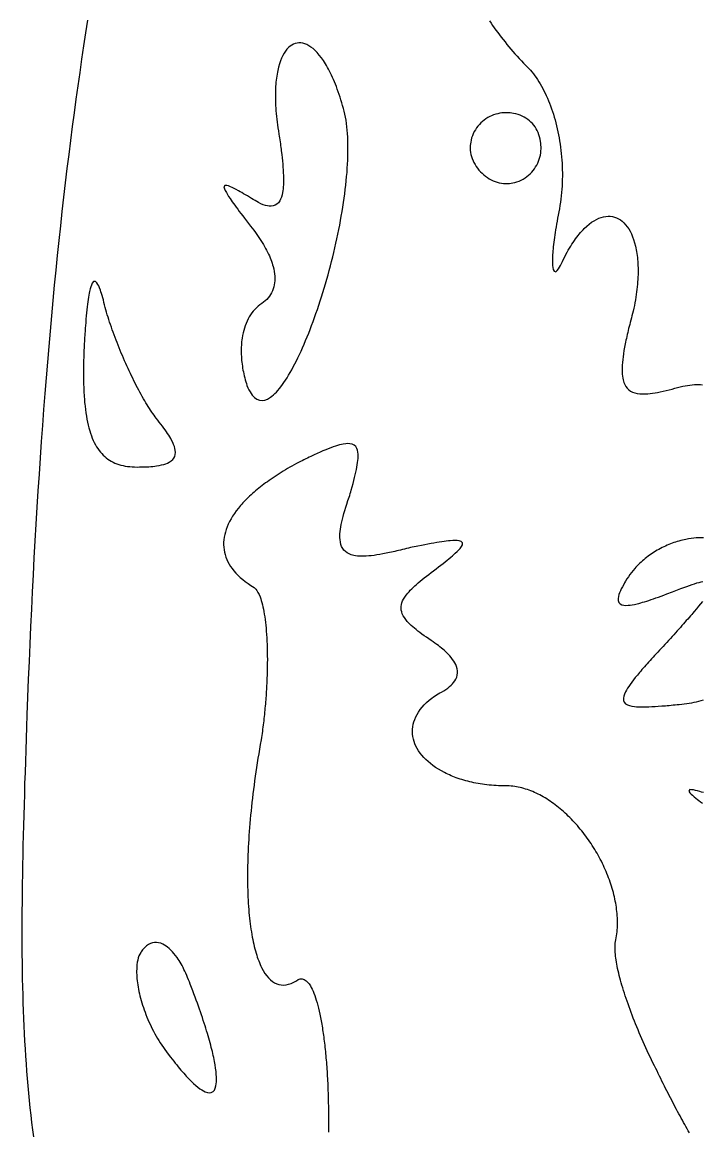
# Model space of a CAD drawing. Header units: metres. Extents: x 0 to 2740, y 0 to 1840.
# Drawn here: x 603.6 to 795.4, y 782.3 to 1095.6 of the extents above; entities that cross this region are included whole.
import ezdxf

# ---------------------------------------------------------------- set-up
doc = ezdxf.new("R2010")
doc.units = ezdxf.units.M

msp = doc.modelspace()

# ---------------------------------------------------------------- linework, layer by layer
for points in [[(606.815552, 780.880896), (606.554713, 782.941424), (606.306216, 785.000368), (606.069875, 787.059), (605.845504, 789.118592), (605.632917, 791.180416), (605.431928, 793.245744), (605.242351, 795.315848), (605.064, 797.392), (604.896689, 799.475472), (604.740232, 801.567536), (604.594443, 803.669464), (604.459136, 805.782528), (604.334125, 807.908), (604.219224, 810.047152), (604.114247, 812.201256), (604.019008, 814.371584), (603.933321, 816.559408), (603.857, 818.766), (603.789859, 820.992632), (603.731712, 823.240576), (603.682373, 825.511104), (603.641656, 827.805488), (603.609375, 830.125), (603.585344, 832.470912), (603.569377, 834.844496), (603.561288, 837.247024), (603.560891, 839.679768), (603.568, 842.144), (603.582429, 844.640992), (603.603992, 847.172016), (603.632503, 849.738344), (603.667776, 852.341248), (603.709625, 854.982), (603.757864, 857.661872), (603.812307, 860.382136), (603.872768, 863.144064), (603.939061, 865.948928), (604.011, 868.798), (604.088399, 871.692552), (604.171072, 874.633856), (604.258833, 877.623184), (604.351496, 880.661808), (604.448875, 883.751), (604.550784, 886.892032), (604.657037, 890.086176), (604.767448, 893.334704), (604.881831, 896.638888), (605, 900), (605.184499, 905.054689), (605.377992, 910.078712), (605.580473, 915.072003), (605.791936, 920.034496), (606.012375, 924.966125), (606.241784, 929.866824), (606.480157, 934.736527), (606.727488, 939.575168), (606.983771, 944.382681), (607.249, 949.159), (607.523169, 953.904059), (607.806272, 958.617792), (608.098303, 963.300133), (608.399256, 967.951016), (608.709125, 972.570375), (609.027904, 977.158144), (609.355587, 981.714257), (609.692168, 986.238648), (610.037641, 990.731251), (610.392, 995.192), (610.755239, 999.620829), (611.127352, 1004.017672), (611.508333, 1008.382463), (611.898176, 1012.715136), (612.296875, 1017.015625), (612.704424, 1021.283864), (613.120817, 1025.519787), (613.546048, 1029.723328), (613.980111, 1033.894421), (614.423, 1038.033), (614.874709, 1042.138999), (615.335232, 1046.212352), (615.804563, 1050.252993), (616.282696, 1054.260856), (616.769625, 1058.235875), (617.265344, 1062.177984), (617.769847, 1066.087117), (618.283128, 1069.963208), (618.805181, 1073.806191), (619.336, 1077.616), (619.875579, 1081.392569), (620.423912, 1085.135832), (620.980993, 1088.845723), (621.546816, 1092.522176), (622.121375, 1096.165125)], [(735.426144, 1095.93938), (735.872, 1095.28), (736.328536, 1094.61942), (736.795728, 1093.95776), (737.273552, 1093.29514), (737.761984, 1092.63168), (738.261, 1091.9675), (738.770576, 1091.30272), (739.290688, 1090.63746), (739.821312, 1089.97184), (740.362424, 1089.30598), (740.914, 1088.64), (741.476016, 1087.97402), (742.048448, 1087.30816), (742.631272, 1086.64254), (743.224464, 1085.97728), (743.828, 1085.3125), (744.441856, 1084.64832), (745.066008, 1083.98486), (745.700432, 1083.32224), (746.345104, 1082.66058), (747, 1082), (747.416368, 1081.509288), (747.825344, 1080.997504), (748.226736, 1080.465176), (748.620352, 1079.912832), (749.006, 1079.341), (749.383488, 1078.750208), (749.752624, 1078.140984), (750.113216, 1077.513856), (750.465072, 1076.869352), (750.808, 1076.208), (751.141808, 1075.530328), (751.466304, 1074.836864), (751.781296, 1074.128136), (752.086592, 1073.404672), (752.382, 1072.667), (752.667328, 1071.915648), (752.942384, 1071.151144), (753.206976, 1070.374016), (753.460912, 1069.584792), (753.704, 1068.784), (753.936048, 1067.972168), (754.156864, 1067.149824), (754.366256, 1066.317496), (754.564032, 1065.475712), (754.75, 1064.625), (754.923968, 1063.765888), (755.085744, 1062.898904), (755.235136, 1062.024576), (755.371952, 1061.143432), (755.496, 1060.256), (755.607088, 1059.362808), (755.705024, 1058.464384), (755.789616, 1057.561256), (755.860672, 1056.653952), (755.918, 1055.743), (755.961408, 1054.828928), (755.990704, 1053.912264), (756.005696, 1052.993536), (756.006192, 1052.073272), (755.992, 1051.152), (755.962928, 1050.230248), (755.918784, 1049.308544), (755.859376, 1048.387416), (755.784512, 1047.467392), (755.694, 1046.549), (755.587648, 1045.632768), (755.465264, 1044.719224), (755.326656, 1043.808896), (755.171632, 1042.902312), (755, 1042), (754.824784, 1041.110832), (754.659072, 1040.243456), (754.502768, 1039.398064), (754.355776, 1038.574848), (754.218, 1037.774), (754.089344, 1036.995712), (753.969712, 1036.240176), (753.859008, 1035.507584), (753.757136, 1034.798128), (753.664, 1034.112), (753.579504, 1033.449392), (753.503552, 1032.810496), (753.436048, 1032.195504), (753.376896, 1031.604608), (753.326, 1031.038), (753.283264, 1030.495872), (753.248592, 1029.978416), (753.211494, 1029.248912), (753.192, 1028.576), (753.189786, 1027.960328), (753.204528, 1027.402544), (753.235902, 1026.903296), (753.303046, 1026.329808), (753.426576, 1025.763248), (753.67075, 1025.256), (754.15625, 1025.125), (754.586064, 1025.460272), (754.935794, 1025.920312), (755.240058, 1026.422984), (755.482032, 1026.879536), (755.735454, 1027.404992), (756, 1028), (756.331175, 1028.680116), (756.6646, 1029.340528), (757.000125, 1029.981332), (757.3376, 1030.602624), (757.676875, 1031.2045), (758.0178, 1031.787056), (758.360225, 1032.350388), (758.704, 1032.894592), (759.048975, 1033.419764), (759.395, 1033.926), (759.741925, 1034.413396), (760.0896, 1034.882048), (760.437875, 1035.332052), (760.7866, 1035.763504), (761.135625, 1036.1765), (761.4848, 1036.571136), (761.833975, 1036.947508), (762.183, 1037.305712), (762.88, 1037.968), (763.5746, 1038.558768), (764.2656, 1039.078784), (764.9518, 1039.528816), (765.632, 1039.909632), (766.305, 1040.222), (766.9696, 1040.466688), (767.6246, 1040.644464), (768.2688, 1040.756096), (768.901, 1040.802352), (769.52, 1040.784), (770.1246, 1040.701808), (770.7136, 1040.556544), (771.2858, 1040.348976), (771.84, 1040.079872), (772.375, 1039.75), (772.8896, 1039.360128), (773.3826, 1038.911024), (773.8528, 1038.403456), (774.299, 1037.838192), (774.72, 1037.216), (775.1146, 1036.537648), (775.4816, 1035.803904), (775.8198, 1035.015536), (776.128, 1034.173312), (776.405, 1033.278), (776.6496, 1032.330368), (776.759375, 1031.837172), (776.8606, 1031.331184), (776.953125, 1030.8125), (777.0368, 1030.281216), (777.111475, 1029.737428), (777.177, 1029.181232), (777.233225, 1028.612724), (777.28, 1028.032), (777.317175, 1027.439156), (777.3446, 1026.834288), (777.362125, 1026.217492), (777.3696, 1025.588864), (777.366875, 1024.9485), (777.3538, 1024.296496), (777.330225, 1023.632948), (777.296, 1022.957952), (777.250975, 1022.271604), (777.195, 1021.574), (777.127925, 1020.865236), (777.0496, 1020.145408), (776.959875, 1019.414612), (776.8586, 1018.672944), (776.745625, 1017.9205), (776.6208, 1017.157376), (776.483975, 1016.383668), (776.335, 1015.599472), (776.173725, 1014.804884), (776, 1014), (775.822405, 1013.34539), (775.64964, 1012.70152), (775.481735, 1012.06833), (775.31872, 1011.44576), (775.160625, 1010.83375), (775.00748, 1010.23224), (774.859315, 1009.64117), (774.71616, 1009.06048), (774.578045, 1008.49011), (774.445, 1007.93), (774.317055, 1007.38009), (774.19424, 1006.84032), (774.076585, 1006.31063), (773.96412, 1005.79096), (773.856875, 1005.28125), (773.75488, 1004.78144), (773.56676, 1003.81128), (773.4, 1002.88), (773.25484, 1001.98712), (773.13152, 1001.13216), (773.03028, 1000.31464), (772.95136, 999.53408), (772.895, 998.79), (772.86144, 998.08192), (772.85092, 997.40936), (772.86368, 996.77184), (772.89996, 996.16888), (772.96, 995.6), (773.04404, 995.06472), (773.15232, 994.56256), (773.360715, 993.87037), (773.625, 993.25), (773.945985, 992.69983), (774.32448, 992.21824), (774.761295, 991.80361), (775.25724, 991.45432), (775.813125, 991.16875), (776.42976, 990.94528), (777.107955, 990.78229), (777.84852, 990.67816), (778.37728, 990.64064), (778.93436, 990.62808), (779.52, 990.64), (780.13444, 990.67592), (780.77792, 990.73536), (781.45068, 990.81784), (782.15296, 990.92288), (782.885, 991.05), (783.64704, 991.19872), (784.43932, 991.36856), (785.26208, 991.55904), (786.11556, 991.76968), (787, 992), (787.770432, 992.229168), (788.521856, 992.436544), (789.254464, 992.621936), (789.968448, 992.785152), (790.664, 992.926), (791.341312, 993.044288), (792.000576, 993.139824), (792.641984, 993.212416), (793.265728, 993.261872), (793.872, 993.288), (794.460992, 993.290608), (795.032896, 993.269504), (795.587904, 993.224496)], [(791.894191, 782.026141), (791.556288, 782.612288), (791.219177, 783.201627), (790.882744, 783.794344), (790.546875, 784.390625), (790.211456, 784.990656), (789.876373, 785.594623), (789.541512, 786.202712), (789.206759, 786.815109), (788.872, 787.432), (788.537121, 788.053571), (788.202008, 788.680008), (787.866547, 789.311497), (787.530624, 789.948224), (787.194125, 790.590375), (786.856936, 791.238136), (786.518943, 791.891693), (786.180032, 792.551232), (785.840089, 793.216939), (785.499, 793.889), (785.156651, 794.567601), (784.812928, 795.252928), (784.467717, 795.945167), (784.120904, 796.644504), (783.772375, 797.351125), (783.422016, 798.065216), (783.069713, 798.786963), (782.715352, 799.516552), (782.358819, 800.254169), (782, 801), (781.582432, 801.84112), (781.169856, 802.68416), (780.762464, 803.52864), (780.360448, 804.37408), (779.964, 805.22), (779.573312, 806.06592), (779.188576, 806.91136), (778.809984, 807.75584), (778.437728, 808.59888), (778.072, 809.44), (777.712992, 810.27872), (777.360896, 811.11456), (777.015904, 811.94704), (776.678208, 812.77568), (776.348, 813.6), (776.025472, 814.41952), (775.710816, 815.23376), (775.404224, 816.04224), (775.105888, 816.84448), (774.816, 817.64), (774.534752, 818.42832), (774.262336, 819.20896), (773.998944, 819.98144), (773.744768, 820.74528), (773.5, 821.5), (773.264832, 822.24512), (773.039456, 822.98016), (772.824064, 823.70464), (772.618848, 824.41808), (772.424, 825.12), (772.239712, 825.80992), (772.066176, 826.48736), (771.903584, 827.15184), (771.752128, 827.80288), (771.612, 828.44), (771.483392, 829.06272), (771.366496, 829.67056), (771.261504, 830.26304), (771.168608, 830.83968), (771.088, 831.4), (771.019872, 831.94352), (770.964416, 832.46976), (770.921824, 832.97824), (770.882476, 833.70661), (770.873152, 834.39232), (770.8945, 835.03375), (770.947168, 835.62928), (771.113423, 836.542366), (771.213784, 837.089328), (771.301221, 837.640682), (771.375872, 838.196224), (771.437875, 838.75575), (771.487368, 839.319056), (771.524489, 839.885938), (771.549376, 840.456192), (771.562167, 841.029614), (771.563, 841.606), (771.552013, 842.185146), (771.529344, 842.766848), (771.495131, 843.350902), (771.449512, 843.937104), (771.392625, 844.52525), (771.324608, 845.115136), (771.245599, 845.706558), (771.155736, 846.299312), (771.055157, 846.893194), (770.944, 847.488), (770.822403, 848.083526), (770.690504, 848.679568), (770.548441, 849.275922), (770.396352, 849.872384), (770.234375, 850.46875), (770.062648, 851.064816), (769.881309, 851.660378), (769.690496, 852.255232), (769.490347, 852.849174), (769.281, 853.442), (769.062593, 854.033506), (768.835264, 854.623488), (768.599151, 855.211742), (768.354392, 855.798064), (768.101125, 856.38225), (767.839488, 856.964096), (767.569619, 857.543398), (767.291656, 858.119952), (767.005737, 858.693554), (766.712, 859.264), (766.410583, 859.831086), (766.101624, 860.394608), (765.785261, 860.954362), (765.461632, 861.510144), (765.130875, 862.06175), (764.793128, 862.608976), (764.448529, 863.151618), (764.097216, 863.689472), (763.739327, 864.222334), (763.375, 864.75), (763.004373, 865.272266), (762.627584, 865.788928), (762.244771, 866.299782), (761.856072, 866.804624), (761.461625, 867.30325), (761.061568, 867.795456), (760.656039, 868.281038), (760.245176, 868.759792), (759.829117, 869.231514), (759.408, 869.696), (758.981963, 870.153046), (758.551144, 870.602448), (758.115681, 871.044002), (757.675712, 871.477504), (757.231375, 871.90275), (756.782808, 872.319536), (756.330149, 872.727658), (755.873536, 873.126912), (755.413107, 873.517094), (754.949, 873.898), (754.481353, 874.269426), (754.010304, 874.631168), (753.535991, 874.983022), (753.058552, 875.324784), (752.578125, 875.65625), (752.094848, 875.977216), (751.608859, 876.287478), (751.120296, 876.586832), (750.629297, 876.875074), (750.136, 877.152), (749.640543, 877.417406), (749.143064, 877.671088), (748.643701, 877.912842), (748.142592, 878.142464), (747.639875, 878.35975), (747.135688, 878.564496), (746.630169, 878.756498), (746.123456, 878.935552), (745.615687, 879.101454), (745.107, 879.254), (744.597533, 879.392986), (744.087424, 879.518208), (743.576811, 879.629462), (743.065832, 879.726544), (742.554625, 879.80925), (742.043328, 879.877376), (741.532079, 879.930718), (741.021016, 879.969072), (740.510277, 879.992234), (740, 880), (739.313317, 880.004778), (738.633336, 880.019024), (737.960159, 880.042606), (737.293888, 880.075392), (736.634625, 880.11725), (735.982472, 880.168048), (735.337531, 880.227654), (734.699904, 880.295936), (734.069693, 880.372762), (733.447, 880.458), (732.831927, 880.551518), (732.224576, 880.653184), (731.625049, 880.762866), (731.033448, 880.880432), (730.449875, 881.00575), (729.874432, 881.138688), (729.307221, 881.279114), (728.748344, 881.426896), (728.197903, 881.581902), (727.656, 881.744), (727.122737, 881.913058), (726.598216, 882.088944), (726.082539, 882.271526), (725.575808, 882.460672), (725.078125, 882.65625), (724.589592, 882.858128), (724.110311, 883.066174), (723.640384, 883.280256), (723.179913, 883.500242), (722.729, 883.726), (721.856256, 884.194304), (721.022968, 884.684112), (720.229952, 885.194368), (719.478024, 885.724016), (718.768, 886.272), (718.100696, 886.837264), (717.476928, 887.418752), (716.897512, 888.015408), (716.363264, 888.626176), (715.875, 889.25), (715.433536, 889.885824), (715.039688, 890.532592), (714.694272, 891.189248), (714.398104, 891.854736), (714.152, 892.528), (713.956776, 893.207984), (713.813248, 893.893632), (713.722232, 894.583888), (713.684544, 895.277696), (713.701, 895.974), (713.772416, 896.671744), (713.899608, 897.369872), (714.083392, 898.067328), (714.324584, 898.763056), (714.624, 899.456), (714.982456, 900.145104), (715.400768, 900.829312), (715.879752, 901.507568), (716.420224, 902.178816), (717.023, 902.842), (717.688896, 903.496064), (718.418728, 904.139952), (718.807875, 904.45775), (719.213312, 904.772608), (719.635141, 905.084394), (720.073464, 905.392976), (720.528383, 905.698222), (721, 906), (721.469208, 906.2412), (721.916864, 906.4848), (722.548043, 906.8547), (723.131, 907.23), (723.665897, 907.6107), (724.152896, 907.9968), (724.592159, 908.3883), (724.983848, 908.7852), (725.328125, 909.1875), (725.625152, 909.5952), (725.947968, 910.1472), (726.187456, 910.7088), (726.344, 911.28), (726.417984, 911.8608), (726.409792, 912.4512), (726.319808, 913.0512), (726.148416, 913.6608), (725.896, 914.28), (725.653747, 914.7507), (725.366296, 915.2268), (725.033809, 915.7083), (724.656448, 916.1952), (724.234375, 916.6875), (723.767752, 917.1852), (723.256741, 917.6883), (722.701504, 918.1968), (722.306856, 918.5388), (721.892672, 918.8832), (721.459, 919.23), (721.005888, 919.5792), (720.533384, 919.9308), (720.041536, 920.2848), (719.530392, 920.6412), (719, 921), (718.295584, 921.474088), (717.622272, 921.936704), (716.979968, 922.388376), (716.368576, 922.829632), (715.788, 923.261), (715.238144, 923.683008), (714.718912, 924.096184), (714.230208, 924.501056), (713.771936, 924.898152), (713.344, 925.288), (712.946304, 925.671128), (712.578752, 926.048064), (712.241248, 926.419336), (711.791122, 926.966779), (711.408064, 927.504448), (711.09175, 928.034125), (710.841856, 928.557592), (710.658058, 929.076631), (710.540032, 929.593024), (710.487454, 930.108553), (710.5, 930.625), (710.577346, 931.144147), (710.719168, 931.667776), (710.925142, 932.197669), (711.194944, 932.735608), (711.52825, 933.283375), (711.924736, 933.842752), (712.384078, 934.415521), (712.725066, 934.805687), (713.09375, 935.203125), (713.490034, 935.608363), (713.913822, 936.021929), (714.365018, 936.444351), (714.843526, 936.876157), (715.34925, 937.317875), (715.882094, 937.770033), (716.441962, 938.233159), (717.028758, 938.707781), (717.642386, 939.194427), (718.28275, 939.693625), (718.949754, 940.205903), (719.643302, 940.731789), (720.356095, 941.267603), (721.044765, 941.788481), (721.701875, 942.290375), (722.327185, 942.773429), (722.920455, 943.237787), (723.481445, 943.683593), (724.009915, 944.110991), (724.505625, 944.520125), (724.968335, 944.911139), (725.397805, 945.284177), (725.793795, 945.639383), (726.32448, 946.139072), (726.778485, 946.599449), (727.155, 947.021), (727.53508, 947.523512), (727.811505, 948.057557), (727.846875, 948.563375), (727.47136, 948.972224), (726.922935, 949.147979), (726.313195, 949.220543), (725.75488, 949.236032), (725.109085, 949.218689), (724.375, 949.169), (723.83616, 949.118144), (723.25748, 949.053272), (722.63872, 948.974528), (721.97964, 948.882056), (721.28, 948.776), (720.53956, 948.656504), (719.75808, 948.523712), (718.93532, 948.377768), (718.07104, 948.218816), (717.165, 948.047), (716.21696, 947.862464), (715.22668, 947.665352), (714.715625, 947.562125), (714.19392, 947.455808), (713.661535, 947.346419), (713.11844, 947.233976), (712.564605, 947.118497), (712, 947), (711.434793, 946.852406), (710.879144, 946.709648), (710.333011, 946.571762), (709.796352, 946.438784), (709.269125, 946.31075), (708.751288, 946.187696), (708.242799, 946.069658), (707.743616, 945.956672), (707.253697, 945.848774), (706.301483, 945.648386), (705.385821, 945.468782), (704.506375, 945.31025), (703.662809, 945.173078), (702.854787, 945.057554), (702.081973, 944.963966), (701.344031, 944.892602), (700.640625, 944.84375), (699.971419, 944.817698), (699.336077, 944.814734), (698.734263, 944.835146), (698.165641, 944.879222), (697.629875, 944.94725), (697.126629, 945.039518), (696.432, 945.224), (695.808651, 945.464642), (695.255448, 945.762416), (694.771257, 946.118294), (694.354944, 946.533248), (694.005375, 947.00825), (693.721416, 947.544272), (693.501933, 948.142286), (693.345792, 948.803264), (693.251859, 949.528178), (693.223237, 950.047454), (693.221423, 950.595866), (693.246081, 951.173702), (693.296875, 951.78125), (693.373469, 952.418798), (693.475527, 953.086634), (693.602713, 953.785046), (693.754691, 954.514322), (693.931125, 955.27475), (694.131679, 956.066618), (694.356017, 956.890214), (694.603803, 957.745826), (694.874701, 958.633742), (695.168375, 959.55425), (695.484489, 960.507638), (695.650856, 960.996752), (695.822707, 961.494194), (696, 962), (696.147891, 962.505206), (696.291528, 963.000848), (696.430857, 963.486962), (696.696375, 964.43075), (696.944013, 965.336858), (697.173339, 966.205574), (697.383921, 967.037186), (697.575327, 967.831982), (697.747125, 968.59025), (697.898883, 969.312278), (698.030169, 969.998354), (698.140551, 970.648766), (698.229597, 971.263802), (698.296875, 971.84375), (698.341953, 972.388898), (698.364399, 972.899534), (698.354688, 973.601408), (698.291625, 974.22725), (698.173752, 974.778032), (697.999611, 975.254726), (697.677375, 975.77675), (697.249059, 976.171094), (696.711207, 976.440062), (696.060363, 976.585958), (695.496, 976.616), (694.864677, 976.579082), (694.164936, 976.476176), (693.659712, 976.371392), (693.123, 976.238), (692.554368, 976.076288), (691.953384, 975.886544), (691.319616, 975.669056), (690.652632, 975.424112), (689.952, 975.152), (689.217288, 974.853008), (688.448064, 974.527424), (687.643896, 974.175536), (686.804352, 973.797632), (685.929, 973.394), (685.017408, 972.964928), (684.547887, 972.740942), (684.069144, 972.510704), (683.581125, 972.27425), (683.083776, 972.031616), (682.577043, 971.782838), (682.060872, 971.527952), (681.535209, 971.266994), (681, 971), (680.345103, 970.639407), (679.700424, 970.277656), (679.065981, 969.914789), (678.441792, 969.550848), (677.827875, 969.185875), (677.224248, 968.819912), (676.630929, 968.453001), (676.047936, 968.085184), (675.475287, 967.716503), (674.913, 967.347), (674.361093, 966.976717), (673.819584, 966.605696), (673.288491, 966.233979), (672.767832, 965.861608), (672.257625, 965.488625), (671.757888, 965.115072), (671.268639, 964.740991), (670.789896, 964.366424), (670.321677, 963.991413), (669.864, 963.616), (669.416883, 963.240227), (668.980344, 962.864136), (668.554401, 962.487769), (668.139072, 962.111168), (667.734375, 961.734375), (667.340328, 961.357432), (666.956949, 960.980381), (666.584256, 960.603264), (666.222267, 960.226123), (665.871, 959.849), (665.530473, 959.471937), (665.200704, 959.094976), (664.573512, 958.341528), (663.989568, 957.588992), (663.449016, 956.837704), (662.952, 956.088), (662.498664, 955.340216), (662.089152, 954.594688), (661.723608, 953.851752), (661.402176, 953.111744), (661.125, 952.375), (660.892224, 951.641856), (660.703992, 950.912648), (660.560448, 950.187712), (660.461736, 949.467384), (660.408, 948.752), (660.399384, 948.041896), (660.436032, 947.337408), (660.518088, 946.638872), (660.645696, 945.946624), (660.819, 945.261), (661.038144, 944.582336), (661.303272, 943.910968), (661.614528, 943.247232), (661.972056, 942.591464), (662.376, 941.944), (662.826504, 941.305176), (663.323712, 940.675328), (663.867768, 940.054792), (664.458816, 939.443904), (665.097, 938.843), (665.782464, 938.252416), (666.515352, 937.672488), (667.295808, 937.103552), (668.123976, 936.545944), (668.555997, 936.271493), (669, 936), (669.465536, 935.559488), (669.795557, 935.125931), (670.109, 934.607), (670.405703, 934.005449), (670.685504, 933.324032), (670.862568, 932.826744), (671.032, 932.296), (671.193752, 931.732616), (671.347776, 931.137408), (671.494024, 930.511192), (671.632448, 929.854784), (671.763, 929.169), (671.885632, 928.454656), (672.000296, 927.712568), (672.106944, 926.943552), (672.205528, 926.148424), (672.296, 925.328), (672.378312, 924.483096), (672.452416, 923.614528), (672.518264, 922.723112), (672.575808, 921.809664), (672.625, 920.875), (672.665792, 919.919936), (672.698136, 918.945288), (672.721984, 917.951872), (672.730707, 917.448381), (672.737288, 916.940504), (672.741721, 916.428343), (672.744, 915.912), (672.744119, 915.391577), (672.742072, 914.867176), (672.737853, 914.338899), (672.731456, 913.806848), (672.722875, 913.271125), (672.712104, 912.731832), (672.699137, 912.189071), (672.683968, 911.642944), (672.666591, 911.093553), (672.647, 910.541), (672.625189, 909.985387), (672.601152, 909.426816), (672.574883, 908.865389), (672.546376, 908.301208), (672.515625, 907.734375), (672.482624, 907.164992), (672.447367, 906.593161), (672.409848, 906.018984), (672.370061, 905.442563), (672.328, 904.864), (672.283659, 904.283397), (672.237032, 903.700856), (672.188113, 903.116479), (672.136896, 902.530368), (672.083375, 901.942625), (672.027544, 901.353352), (671.969397, 900.762651), (671.908928, 900.170624), (671.846131, 899.577373), (671.781, 898.983), (671.713529, 898.387607), (671.643712, 897.791296), (671.571543, 897.194169), (671.497016, 896.596328), (671.420125, 895.997875), (671.340864, 895.398912), (671.259227, 894.799541), (671.175208, 894.199864), (671.088801, 893.599983), (671, 893), (670.763895, 891.683628), (670.53556, 890.374624), (670.314965, 889.073156), (670.10208, 887.779392), (669.896875, 886.4935), (669.69932, 885.215648), (669.509385, 883.946004), (669.32704, 882.684736), (669.152255, 881.432012), (668.985, 880.188), (668.825245, 878.952868), (668.67296, 877.726784), (668.528115, 876.509916), (668.39068, 875.302432), (668.260625, 874.1045), (668.13792, 872.916288), (668.022535, 871.737964), (667.91444, 870.569696), (667.813605, 869.411652), (667.72, 868.264), (667.633595, 867.126908), (667.55436, 866.000544), (667.482265, 864.885076), (667.41728, 863.780672), (667.359375, 862.6875), (667.30852, 861.605728), (667.264685, 860.535524), (667.22784, 859.477056), (667.197955, 858.430492), (667.175, 857.396), (667.158945, 856.373748), (667.14976, 855.363904), (667.147415, 854.366636), (667.15188, 853.382112), (667.163125, 852.4105), (667.18112, 851.451968), (667.205835, 850.506684), (667.23724, 849.574816), (667.275305, 848.656532), (667.32, 847.752), (667.371295, 846.861388), (667.42916, 845.984864), (667.493565, 845.122596), (667.56448, 844.274752), (667.641875, 843.4415), (667.72572, 842.623008), (667.815985, 841.819444), (667.91264, 841.030976), (668.015655, 840.257772), (668.125, 839.5), (668.240645, 838.757828), (668.36256, 838.031424), (668.490715, 837.320956), (668.62508, 836.626592), (668.765625, 835.9485), (668.91232, 835.286848), (669.065135, 834.641804), (669.22404, 834.013536), (669.389005, 833.402212), (669.56, 832.808), (669.736995, 832.231068), (669.91996, 831.671584), (670.108865, 831.129716), (670.30368, 830.605632), (670.504375, 830.0995), (670.71092, 829.611488), (670.923285, 829.141764), (671.14144, 828.690496), (671.595, 827.844), (672.07136, 827.073344), (672.57028, 826.379872), (673.09152, 825.764928), (673.63484, 825.229856), (674.2, 824.776), (674.78676, 824.404704), (675.39488, 824.117312), (676.02412, 823.915168), (676.67424, 823.799616), (677.345, 823.772), (678.03616, 823.833664), (678.74748, 823.985952), (679.47872, 824.230208), (680.22964, 824.567776), (681, 825), (681.447219, 825.301005), (682.034271, 825.521745), (682.609707, 825.541365), (683.172375, 825.365625), (683.721123, 825.000285), (684.122856, 824.60532), (684.515625, 824.109375), (684.898944, 823.51488), (685.149, 823.065), (685.394496, 822.57312), (685.635288, 822.03996), (685.871232, 821.46624), (686.102184, 820.85268), (686.328, 820.2), (686.548536, 819.50892), (686.763648, 818.78016), (686.973192, 818.01444), (687.177024, 817.21248), (687.375, 816.375), (687.566976, 815.50272), (687.752808, 814.59636), (687.932352, 813.65664), (688.105464, 812.68428), (688.189563, 812.186085), (688.272, 811.68), (688.352757, 811.166115), (688.431816, 810.64452), (688.509159, 810.115305), (688.584768, 809.57856), (688.658625, 809.034375), (688.730712, 808.48284), (688.801011, 807.924045), (688.869504, 807.35808), (688.936173, 806.785035), (689.001, 806.205), (689.063967, 805.618065), (689.125056, 805.02432), (689.184249, 804.423855), (689.241528, 803.81676), (689.296875, 803.203125), (689.350272, 802.58304), (689.401701, 801.956595), (689.451144, 801.32388), (689.498583, 800.684985), (689.544, 800.04), (689.587377, 799.389015), (689.628696, 798.73212), (689.667939, 798.069405), (689.705088, 797.40096), (689.740125, 796.726875), (689.773032, 796.04724), (689.803791, 795.362145), (689.832384, 794.67168), (689.858793, 793.975935), (689.883, 793.275), (689.904987, 792.568965), (689.924736, 791.85792), (689.942229, 791.141955), (689.957448, 790.42116), (689.970375, 789.695625), (689.980992, 788.96544), (689.989281, 788.230695), (689.995224, 787.49148), (689.998803, 786.747885), (690, 786), (690.001496, 785.250617), (690.005968, 784.502536), (690.013392, 783.755859), (690.023744, 783.010688), (690.037, 782.267125)], [(795.830144, 950.047552), (795.209396, 950.002993), (794.518848, 949.994024), (793.79325, 949.962875), (793.063872, 949.905536), (792.331686, 949.822493), (791.597664, 949.714232), (790.862778, 949.581239), (790.372854, 949.479077), (789.883266, 949.366283), (789.394302, 949.243001), (788.90625, 949.109375), (788.419398, 948.965549), (787.934034, 948.811667), (787.450446, 948.647873), (786.968922, 948.474311), (786.48975, 948.291125), (786.013218, 948.098459), (785.539614, 947.896457), (785.069226, 947.685263), (784.602342, 947.465021), (784.13925, 947.235875), (783.680238, 946.997969), (783.225594, 946.751447), (782.775606, 946.496453), (782.330562, 946.233131), (781.89075, 945.961625), (781.456458, 945.682079), (781.027974, 945.394637), (780.605586, 945.099443), (780.189582, 944.796641), (779.78025, 944.486375), (779.377878, 944.168789), (778.982754, 943.844027), (778.595166, 943.512233), (778.215402, 943.173551), (777.84375, 942.828125), (777.480498, 942.476099), (777.125934, 942.117617), (776.780346, 941.752823), (776.444022, 941.381861), (775.957536, 940.814168), (775.493514, 940.233407), (775.052928, 939.640064), (774.63675, 939.034625), (774.245952, 938.417576), (773.852402, 937.762099), (773.571654, 937.298873), (773.31025, 936.852375), (772.954624, 936.213888), (772.643062, 935.612769), (772.375888, 935.048856), (772.153426, 934.521987), (771.976, 934.032), (771.810048, 933.435776), (771.725504, 932.904448), (771.735474, 932.330963), (771.919038, 931.774781), (772.29225, 931.361375), (772.75, 931.125), (773.34275, 930.986125), (773.915158, 930.944721), (774.575694, 930.964853), (775.129392, 931.020104), (775.733418, 931.109591), (776.388096, 931.233152), (777.09375, 931.390625), (777.592666, 931.514367), (778.114478, 931.653061), (778.659282, 931.806659), (779.227174, 931.975113), (779.81825, 932.158375), (780.432606, 932.356397), (781.070338, 932.569131), (781.731542, 932.796529), (782.416314, 933.038543), (783.12475, 933.295125), (783.856946, 933.566227), (784.612998, 933.851801), (785.534601, 934.20759), (786.058408, 934.41032), (786.571427, 934.60813), (787.073664, 934.80096), (787.565125, 934.98875), (788.045816, 935.17144), (788.515743, 935.34897), (789.423329, 935.68831), (790.287931, 936.00629), (791.109597, 936.30243), (791.888375, 936.57625), (792.624313, 936.82727), (793.317459, 937.05501), (793.967861, 937.25899), (794.575567, 937.43873), (795.140625, 937.59375), (795.663083, 937.72357)], [(795.546875, 932.03125), (795.019933, 931.37507), (794.451639, 930.68121), (793.842041, 929.94919), (793.191187, 929.17853), (792.850304, 928.77856), (792.499125, 928.36875), (792.137656, 927.94904), (791.765903, 927.51937), (791.383872, 927.07968), (790.991569, 926.62991), (790.589, 926.17), (790.176171, 925.69989), (789.753088, 925.21952), (789.319757, 924.72883), (788.876184, 924.22776), (788.422375, 923.71625), (787.958336, 923.19424), (787.484073, 922.66167), (786.999592, 922.11848), (786.504899, 921.56461), (786, 921), (785.4657, 920.435385), (784.9428, 919.88148), (784.4313, 919.338195), (783.9312, 918.80544), (783.4425, 918.283125), (782.9652, 917.77116), (782.4993, 917.269455), (782.0448, 916.77792), (781.6017, 916.296465), (781.17, 915.825), (780.7497, 915.363435), (780.3408, 914.91168), (779.9433, 914.469645), (779.5572, 914.03724), (779.1825, 913.614375), (778.8192, 913.20096), (778.4673, 912.796905), (778.1268, 912.40212), (777.7977, 912.016515), (777.1737, 911.272485), (776.5953, 910.564095), (776.0625, 909.890625), (775.5753, 909.251355), (775.1337, 908.645565), (774.7377, 908.072535), (774.3873, 907.531545), (774.0825, 907.021875), (773.8233, 906.542805), (773.52, 905.88), (773.3193, 905.281995), (773.2212, 904.74636), (773.25, 904.125), (773.4612, 903.60444), (773.8548, 903.17892), (774.4308, 902.84268), (774.9825, 902.645625), (775.6368, 902.49312), (776.3937, 902.382735), (776.9553, 902.331345), (777.5625, 902.296875), (778.2153, 902.278605), (778.9137, 902.275815), (779.6577, 902.287785), (780.4473, 902.313795), (781.2825, 902.353125), (782.1633, 902.405055), (783.0897, 902.468865), (784.0617, 902.543835), (784.5648, 902.58528), (785.0793, 902.629245), (785.6052, 902.67564), (786.1425, 902.724375), (786.6912, 902.77536), (787.2513, 902.828505), (787.8228, 902.88372), (788.4057, 902.940915), (789, 903), (789.716352, 903.06716), (790.425216, 903.14848), (791.126304, 903.24372), (791.819328, 903.35264), (792.504, 903.475), (793.180032, 903.61056), (793.847136, 903.75908), (794.505024, 903.92032), (795.153408, 904.09404), (795.792, 904.28)], [(795.806632, 878.099304), (795.288, 878.256), (794.803448, 878.396856), (794.140625, 878.578125), (793.554752, 878.722944), (793.045991, 878.830827), (792.487875, 878.916375), (791.984, 878.928), (791.657408, 878.510976), (791.963912, 878.059464), (792.343128, 877.665816), (792.719625, 877.321125), (793.175232, 876.933504), (793.710111, 876.502467), (794.110817, 876.190749), (794.546875, 875.859375), (795.018333, 875.508201), (795.525239, 875.137083)]]:
    msp.add_lwpolyline(points)
for points in [[(676, 1064), (676.088498, 1063.434197), (676.173984, 1062.876776), (676.256446, 1062.327719), (676.335872, 1061.787008), (676.41225, 1061.254625), (676.485568, 1060.730552), (676.555814, 1060.214771), (676.622976, 1059.707264), (676.687042, 1059.208013), (676.805838, 1058.234207), (676.912106, 1057.293209), (677.00575, 1056.384875), (677.086674, 1055.509061), (677.154782, 1054.665623), (677.209978, 1053.854417), (677.252166, 1053.075299), (677.28125, 1052.328125), (677.297134, 1051.612751), (677.299722, 1050.929033), (677.288918, 1050.276827), (677.264626, 1049.655989), (677.22675, 1049.066375), (677.175194, 1048.507841), (677.109862, 1047.980243), (677.030658, 1047.483437), (676.885632, 1046.795648), (676.708854, 1046.176331), (676.5, 1045.625), (676.258746, 1045.141169), (675.886114, 1044.600221), (675.454538, 1044.177257), (674.96325, 1043.871125), (674.411482, 1043.680673), (673.798466, 1043.604749), (673.298048, 1043.622272), (672.762422, 1043.703083), (672.191264, 1043.846696), (671.58425, 1044.052625), (670.941056, 1044.320384), (670.261358, 1044.649487), (669.787786, 1044.902729), (669.29775, 1045.182875), (668.791154, 1045.489781), (668.267902, 1045.823303), (667.703, 1046.177895), (667.127, 1046.520965), (666.575, 1046.846875), (666.047, 1047.155385), (665.543, 1047.446255), (665.063, 1047.719245), (664.607, 1047.974115), (663.968, 1048.32192), (663.383, 1048.627605), (662.852, 1048.89036), (662.375, 1049.109375), (661.823, 1049.331955), (661.268, 1049.49588), (660.743, 1049.505295), (660.503, 1049.054645), (660.647, 1048.511135), (660.863, 1048.030995), (661.175, 1047.454375), (661.472, 1046.95744), (661.823, 1046.404345), (662.228, 1045.79428), (662.528, 1045.35552), (662.852, 1044.89084), (663.2, 1044.4), (663.572, 1043.88276), (663.968, 1043.33888), (664.388, 1042.76812), (664.832, 1042.17024), (665.3, 1041.545), (665.792, 1040.89216), (666.308, 1040.21148), (666.848, 1039.50272), (667.412, 1038.76564), (668, 1038), (668.4716, 1037.402416), (668.9264, 1036.809728), (669.3644, 1036.222032), (669.7856, 1035.639424), (670.19, 1035.062), (670.5776, 1034.489856), (670.9484, 1033.923088), (671.3024, 1033.361792), (671.6396, 1032.806064), (671.96, 1032.256), (672.2636, 1031.711696), (672.5504, 1031.173248), (672.8204, 1030.640752), (673.0736, 1030.114304), (673.31, 1029.594), (673.5296, 1029.079936), (673.7324, 1028.572208), (673.9184, 1028.070912), (674.0876, 1027.576144), (674.24, 1027.088), (674.3756, 1026.606576), (674.5475, 1025.89725), (674.6816, 1025.203584), (674.7779, 1024.525902), (674.8364, 1023.864528), (674.8571, 1023.219786), (674.84, 1022.592), (674.7851, 1021.981494), (674.6924, 1021.388592), (674.5619, 1020.813618), (674.3936, 1020.256896), (674.1875, 1019.71875), (673.9436, 1019.199504), (673.6619, 1018.699482), (673.3424, 1018.219008), (672.9851, 1017.758406), (672.59, 1017.318), (672.1571, 1016.898114), (671.6864, 1016.499072), (671.1779, 1016.121198), (670.645992, 1015.752856), (670.137375, 1015.355875), (669.655488, 1014.928384), (669.200169, 1014.471517), (668.771256, 1013.986408), (668.368587, 1013.474191), (667.992, 1012.936), (667.641333, 1012.372969), (667.316424, 1011.786232), (667.017111, 1011.176923), (666.743232, 1010.546176), (666.494625, 1009.895125), (666.271128, 1009.224904), (666.072579, 1008.536647), (665.898816, 1007.831488), (665.749677, 1007.110561), (665.625, 1006.375), (665.555392, 1005.877056), (665.496536, 1005.373448), (665.448384, 1004.864512), (665.410888, 1004.350584), (665.384, 1003.832), (665.367672, 1003.309096), (665.361856, 1002.782208), (665.366504, 1002.251672), (665.381568, 1001.717824), (665.407, 1001.181), (665.442752, 1000.641536), (665.488776, 1000.099768), (665.545024, 999.556032), (665.611448, 999.010664), (665.688, 998.464), (665.774632, 997.916376), (665.871296, 997.368128), (665.977944, 996.819592), (666.094528, 996.271104), (666.221, 995.723), (666.357312, 995.175616), (666.503416, 994.629288), (666.659264, 994.084352), (666.824808, 993.541144), (667, 993), (667.275049, 992.339848), (667.559992, 991.738784), (667.854523, 991.195896), (668.158336, 990.710272), (668.471125, 990.281), (669.122407, 989.587864), (669.805921, 989.109192), (670.519219, 988.837688), (671.259853, 988.766056), (672.025375, 988.887), (672.813337, 989.193224), (673.621291, 989.677432), (674.032, 989.984), (674.446789, 990.332328), (674.865352, 990.721504), (675.287383, 991.150616), (675.712576, 991.618752), (676.140625, 992.125), (676.571224, 992.668448), (677.004067, 993.248184), (677.438848, 993.863296), (677.875261, 994.512872), (678.313, 995.196), (678.751759, 995.911768), (679.191232, 996.659264), (679.631113, 997.437576), (680.071096, 998.245792), (680.510875, 999.083), (680.950144, 999.948288), (681.388597, 1000.840744), (681.825928, 1001.759456), (682.261831, 1002.703512), (682.696, 1003.672), (683.128129, 1004.664008), (683.557912, 1005.678624), (683.985043, 1006.714936), (684.409216, 1007.772032), (684.830125, 1008.849), (685.247464, 1009.944928), (685.660927, 1011.058904), (686.070208, 1012.190016), (686.475001, 1013.337352), (686.875, 1014.5), (687.269899, 1015.677048), (687.659392, 1016.867584), (688.043173, 1018.070696), (688.420936, 1019.285472), (688.792375, 1020.511), (689.157184, 1021.746368), (689.515057, 1022.990664), (689.865688, 1024.242976), (690.208771, 1025.502392), (690.544, 1026.768), (690.871069, 1028.038888), (691.189672, 1029.314144), (691.499503, 1030.592856), (691.800256, 1031.874112), (692.091625, 1033.157), (692.373304, 1034.440608), (692.644987, 1035.724024), (692.906368, 1037.006336), (693.157141, 1038.286632), (693.397, 1039.564), (693.625639, 1040.837528), (693.842752, 1042.106304), (694.048033, 1043.369416), (694.241176, 1044.625952), (694.421875, 1045.875), (694.589824, 1047.115648), (694.744717, 1048.346984), (694.886248, 1049.568096), (695.014111, 1050.778072), (695.128, 1051.976), (695.227609, 1053.160968), (695.312632, 1054.332064), (695.382763, 1055.488376), (695.437696, 1056.628992), (695.477125, 1057.753), (695.500744, 1058.859488), (695.508247, 1059.947544), (695.499328, 1061.016256), (695.473681, 1062.064712), (695.431, 1063.092), (695.370979, 1064.097208), (695.293312, 1065.079424), (695.197693, 1066.037736), (695.083816, 1066.971232), (694.951375, 1067.879), (694.800064, 1068.760128), (694.629577, 1069.613704), (694.439608, 1070.438816), (694.229851, 1071.234552), (694, 1072), (693.757927, 1072.829513), (693.511816, 1073.638104), (693.261829, 1074.425851), (693.008128, 1075.192832), (692.750875, 1075.939125), (692.490232, 1076.664808), (692.226361, 1077.369959), (691.959424, 1078.054656), (691.689583, 1078.718977), (691.417, 1079.363), (691.141837, 1079.986803), (690.864256, 1080.590464), (690.584419, 1081.174061), (690.302488, 1081.737672), (690.018625, 1082.281375), (689.732992, 1082.805248), (689.445751, 1083.309369), (689.157064, 1083.793816), (688.867093, 1084.258667), (688.576, 1084.704), (688.283947, 1085.129893), (687.991096, 1085.536424), (687.403648, 1086.291712), (686.814952, 1086.970488), (686.226304, 1087.573376), (685.639, 1088.101), (685.054336, 1088.553984), (684.473608, 1088.932952), (683.898112, 1089.238528), (683.329144, 1089.471336), (682.768, 1089.632), (682.215976, 1089.721144), (681.674368, 1089.739392), (681.144472, 1089.687368), (680.627584, 1089.565696), (680.125, 1089.375), (679.638016, 1089.115904), (679.167928, 1088.789032), (678.716032, 1088.395008), (678.283624, 1087.934456), (677.872, 1087.408), (677.482456, 1086.816264), (677.116288, 1086.159872), (676.774792, 1085.439448), (676.459264, 1084.655616), (676.171, 1083.809), (675.911296, 1082.900224), (675.681448, 1081.929912), (675.578125, 1081.421875), (675.482752, 1080.898688), (675.395491, 1080.360429), (675.316504, 1079.807176), (675.245953, 1079.239007), (675.184, 1078.656), (675.130807, 1078.058233), (675.086536, 1077.445784), (675.051349, 1076.818731), (675.025408, 1076.177152), (675.008875, 1075.521125), (675.001912, 1074.850728), (675.004681, 1074.166039), (675.017344, 1073.467136), (675.040063, 1072.754097), (675.073, 1072.027), (675.116317, 1071.285923), (675.170176, 1070.530944), (675.234739, 1069.762141), (675.310168, 1068.979592), (675.396625, 1068.183375), (675.494272, 1067.373568), (675.603271, 1066.550249), (675.723784, 1065.713496), (675.855973, 1064.863387), (676, 1064)], [(730, 1060), (730.02368, 1059.40032), (730.09344, 1058.80256), (730.20736, 1058.20864), (730.36352, 1057.62048), (730.56, 1057.04), (730.79488, 1056.46912), (731.06624, 1055.90976), (731.37216, 1055.36384), (731.71072, 1054.83328), (732.08, 1054.32), (732.47808, 1053.82592), (732.90304, 1053.35296), (733.35296, 1052.90304), (733.82592, 1052.47808), (734.32, 1052.08), (734.83328, 1051.71072), (735.36384, 1051.37216), (735.90976, 1051.06624), (736.46912, 1050.79488), (737.04, 1050.56), (737.62048, 1050.36352), (738.20864, 1050.20736), (738.80256, 1050.09344), (739.40032, 1050.02368), (740, 1050), (740.534546, 1050.013365), (741.057968, 1050.05292), (741.569942, 1050.117855), (742.070144, 1050.20736), (742.55825, 1050.320625), (743.189682, 1050.507205), (743.798266, 1050.732665), (744.383234, 1050.995085), (744.943818, 1051.292545), (745.47925, 1051.623125), (745.988762, 1051.984905), (746.471586, 1052.375965), (746.926954, 1052.794385), (747.354098, 1053.238245), (747.75225, 1053.705625), (748.120642, 1054.194605), (748.458506, 1054.703265), (748.765074, 1055.229685), (749.039578, 1055.771945), (749.28125, 1056.328125), (749.489322, 1056.896305), (749.663026, 1057.474565), (749.801594, 1058.060985), (749.904258, 1058.653645), (749.97025, 1059.250625), (749.998802, 1059.850005), (749.995216, 1060.357584), (749.97025, 1060.88475), (749.924224, 1061.400576), (749.857462, 1061.904738), (749.73675, 1062.55825), (749.580518, 1063.189682), (749.389534, 1063.798266), (749.164566, 1064.383234), (748.906382, 1064.943818), (748.61575, 1065.47925), (748.293438, 1065.988762), (747.940214, 1066.471586), (747.556846, 1066.926954), (747.144102, 1067.354098), (746.70275, 1067.75225), (746.233558, 1068.120642), (745.737294, 1068.458506), (745.214726, 1068.765074), (744.666622, 1069.039578), (744.09375, 1069.28125), (743.496878, 1069.489322), (742.876774, 1069.663026), (742.234206, 1069.801594), (741.738, 1069.882), (741.229914, 1069.941886), (740.710272, 1069.980928), (740.179398, 1069.998802), (739.550135, 1069.989254), (738.951715, 1069.941886), (738.356655, 1069.857462), (737.766875, 1069.73675), (737.184295, 1069.580518), (736.610835, 1069.389534), (736.048415, 1069.164566), (735.498955, 1068.906382), (734.964375, 1068.61575), (734.446595, 1068.293438), (733.947535, 1067.940214), (733.469115, 1067.556846), (733.013255, 1067.144102), (732.581875, 1066.70275), (732.176895, 1066.233558), (731.800235, 1065.737294), (731.453815, 1065.214726), (731.139555, 1064.666622), (730.859375, 1064.09375), (730.615195, 1063.496878), (730.408935, 1062.876774), (730.242515, 1062.234206), (730.145, 1061.738), (730.071785, 1061.229914), (730.02368, 1060.710272), (730.001495, 1060.179398)], [(621, 1003), (620.971503, 1002.284494), (620.946024, 1001.577952), (620.923581, 1000.880338), (620.904192, 1000.191616), (620.887875, 999.51175), (620.874648, 998.840704), (620.864529, 998.178442), (620.857536, 997.524928), (620.853687, 996.880126), (620.853, 996.244), (620.855493, 995.616514), (620.861184, 994.997632), (620.870091, 994.387318), (620.882232, 993.785536), (620.897625, 993.19225), (620.916288, 992.607424), (620.938239, 992.031022), (620.963496, 991.463008), (620.992077, 990.903346), (621.024, 990.352), (621.059283, 989.808934), (621.097944, 989.274112), (621.140001, 988.747498), (621.185472, 988.229056), (621.234375, 987.71875), (621.286728, 987.216544), (621.401856, 986.236288), (621.531, 985.288), (621.674304, 984.371392), (621.831912, 983.486176), (622.003968, 982.632064), (622.190616, 981.808768), (622.392, 981.016), (622.608264, 980.253472), (622.839552, 979.520896), (623.086008, 978.817984), (623.347776, 978.144448), (623.625, 977.5), (623.917824, 976.884352), (624.226392, 976.297216), (624.550848, 975.738304), (624.891336, 975.207328), (625.248, 974.704), (625.620984, 974.228032), (626.010432, 973.779136), (626.416488, 973.357024), (626.839296, 972.961408), (627.279, 972.592), (627.735744, 972.248512), (628.209672, 971.930656), (628.700928, 971.638144), (629.209656, 971.370688), (629.736, 971.128), (630.280104, 970.909792), (630.842112, 970.715776), (631.422168, 970.545664), (632.020416, 970.399168), (632.637, 970.276), (633.272064, 970.175872), (633.925752, 970.098496), (634.598208, 970.043584), (635.289576, 970.010848), (636, 970), (636.708, 970.003632), (637.392, 970.014656), (638.052, 970.033264), (638.688, 970.059648), (639.3, 970.094), (639.888, 970.136512), (640.452, 970.187376), (640.992, 970.246784), (641.508, 970.314928), (642.237, 970.433944), (642.912, 970.573696), (643.533, 970.734832), (644.1, 970.918), (644.613, 971.123848), (645.072, 971.353024), (645.6, 971.696), (646.032, 972.083136), (646.368, 972.515968), (646.608, 972.996032), (646.752, 973.524864), (646.8, 974.104), (646.752, 974.734976), (646.653, 975.243152), (646.5, 975.782), (646.293, 976.352168), (646.032, 976.954304), (645.717, 977.589056), (645.477, 978.030664), (645.213, 978.487248), (644.925, 978.959), (644.613, 979.446112), (644.277, 979.948776), (643.917, 980.467184), (643.533, 981.001528), (643.125, 981.552), (642.693, 982.118792), (642.237, 982.702096), (641.849406, 983.182687), (641.390784, 983.762368), (641.079696, 984.174392), (640.764672, 984.606144), (640.446, 985.057), (640.123968, 985.526336), (639.798864, 986.013528), (639.470976, 986.517952), (639.140592, 987.038984), (638.808, 987.576), (638.473488, 988.128376), (638.137344, 988.695488), (637.799856, 989.276712), (637.461312, 989.871424), (637.122, 990.479), (636.782208, 991.098816), (636.442224, 991.730248), (636.102336, 992.372672), (635.762832, 993.025464), (635.424, 993.688), (635.086128, 994.359656), (634.749504, 995.039808), (634.414416, 995.727832), (634.081152, 996.423104), (633.75, 997.125), (633.421248, 997.832896), (633.095184, 998.546168), (632.772096, 999.264192), (632.452272, 999.986344), (632.136, 1000.712), (631.823568, 1001.440536), (631.515264, 1002.171328), (631.211376, 1002.903752), (630.912192, 1003.637184), (630.618, 1004.371), (630.329088, 1005.104576), (630.045744, 1005.837288), (629.768256, 1006.568512), (629.496912, 1007.297624), (629.232, 1008.024), (628.973808, 1008.747016), (628.722624, 1009.466048), (628.478736, 1010.180472), (628.242432, 1010.889664), (628.014, 1011.593), (627.793728, 1012.289856), (627.581904, 1012.979608), (627.378816, 1013.661632), (627.184752, 1014.335304), (627, 1015), (626.8212, 1015.7596), (626.6448, 1016.4784), (626.4708, 1017.1564), (626.2992, 1017.7936), (626.13, 1018.39), (625.9632, 1018.9456), (625.7988, 1019.4604), (625.6368, 1019.9344), (625.3983, 1020.5689), (625.1652, 1021.1116), (624.9375, 1021.5625), (624.6423, 1022.0209), (624.2175, 1022.4025), (623.6847, 1022.3401), (623.3103, 1021.8649), (623.0727, 1021.3441), (622.9008, 1020.8464), (622.7343, 1020.2569), (622.5732, 1019.5756), (622.4688, 1019.0704), (622.3668, 1018.5244), (622.2672, 1017.9376), (622.17, 1017.31), (622.0752, 1016.6416), (621.9828, 1015.9324), (621.8928, 1015.1824), (621.8052, 1014.3916), (621.72, 1013.56), (621.6372, 1012.6876), (621.5568, 1011.7744), (621.4788, 1010.8204), (621.4032, 1009.8256), (621.3663, 1009.3129), (621.33, 1008.79), (621.2943, 1008.2569), (621.2592, 1007.7136), (621.2247, 1007.1601), (621.1908, 1006.5964), (621.1575, 1006.0225), (621.1248, 1005.4384), (621.0927, 1004.8441), (621.0612, 1004.2396), (621.0303, 1003.6249), (621, 1003)], [(637, 833), (636.746173, 832.526051), (636.524584, 832.005608), (636.335071, 831.440777), (636.177472, 830.833664), (636.051625, 830.186375), (635.957368, 829.501016), (635.894539, 828.779693), (635.870033, 828.279871), (635.859375, 827.765625), (635.862517, 827.237579), (635.879411, 826.696357), (635.910009, 826.142583), (635.954263, 825.576881), (636.012125, 824.999875), (636.083547, 824.412189), (636.168481, 823.814447), (636.266879, 823.207273), (636.378693, 822.591291), (636.503875, 821.967125), (636.642377, 821.335399), (636.794151, 820.696737), (636.959149, 820.051763), (637.137323, 819.401101), (637.328625, 818.745375), (637.533007, 818.085209), (637.750421, 817.421227), (637.980819, 816.754053), (638.224153, 816.084311), (638.480375, 815.412625), (638.749437, 814.739619), (639.031291, 814.065917), (639.325889, 813.392143), (639.633183, 812.718921), (639.953125, 812.046875), (640.285667, 811.376629), (640.630761, 810.708807), (640.988359, 810.044033), (641.358413, 809.382931), (641.740875, 808.726125), (642.135697, 808.074239), (642.542831, 807.427897), (642.962229, 806.787723), (643.393843, 806.154341), (643.837625, 805.528375), (644.293527, 804.910449), (644.761501, 804.301187), (645.446397, 803.408693), (645.885576, 802.834744), (646.317519, 802.278111), (646.742208, 801.738752), (647.159625, 801.216625), (647.569752, 800.711688), (647.972571, 800.223899), (648.368064, 799.753216), (648.756213, 799.299597), (649.137, 798.863), (649.510407, 798.443383), (649.876416, 798.040704), (650.235009, 797.654921), (650.586168, 797.285992), (651.266112, 796.598528), (651.916104, 795.977976), (652.536, 795.424), (653.125656, 794.936264), (653.684928, 794.514432), (654.213672, 794.158168), (654.711744, 793.867136), (655.179, 793.641), (655.821789, 793.422741), (656.394432, 793.348608), (656.896443, 793.417467), (657.455079, 793.729751), (657.790392, 794.127848), (658.053453, 794.665157), (658.243776, 795.340544), (658.330008, 795.866952), (658.383552, 796.453888), (658.404264, 797.101016), (658.392, 797.808), (658.346616, 798.574504), (658.267968, 799.400192), (658.155912, 800.284728), (658.010304, 801.227776), (657.924873, 801.721137), (657.831, 802.229), (657.728667, 802.751323), (657.617856, 803.288064), (657.498549, 803.839181), (657.370728, 804.404632), (657.234375, 804.984375), (657.089472, 805.578368), (656.936001, 806.186569), (656.773944, 806.808936), (656.603283, 807.445427), (656.424, 808.096), (656.236077, 808.760613), (656.039496, 809.439224), (655.834239, 810.131791), (655.620288, 810.838272), (655.397625, 811.558625), (655.166232, 812.292808), (654.926091, 813.040779), (654.677184, 813.802496), (654.419493, 814.577917), (654.153, 815.367), (653.877687, 816.169703), (653.593536, 816.985984), (653.300529, 817.815801), (652.998648, 818.659112), (652.687875, 819.515875), (652.368192, 820.386048), (652.039581, 821.269589), (651.702024, 822.166456), (651.355503, 823.076607), (651, 824), (650.757632, 824.651576), (650.510656, 825.286208), (650.259264, 825.903752), (650.003648, 826.504064), (649.744, 827.087), (649.480512, 827.652416), (649.213376, 828.200168), (648.942784, 828.730112), (648.668928, 829.242104), (648.392, 829.736), (648.112192, 830.211656), (647.829696, 830.668928), (647.544704, 831.107672), (647.257408, 831.527744), (646.822564, 832.122527), (646.383616, 832.674488), (645.941212, 833.183141), (645.496, 833.648), (645.048628, 834.068579), (644.599744, 834.444392), (644.149996, 834.774953), (643.700032, 835.059776), (643.2505, 835.298375), (642.652916, 835.543763), (642.058788, 835.704959), (641.469652, 835.780811), (640.887044, 835.770167), (640.3125, 835.671875), (639.747556, 835.484783), (639.193748, 835.207739), (638.652612, 834.839591), (638.256, 834.503), (637.868028, 834.114029), (637.489344, 833.672192), (637.120596, 833.177003)]]:
    msp.add_lwpolyline(points, close=True)

doc.saveas('drawing.dxf')
